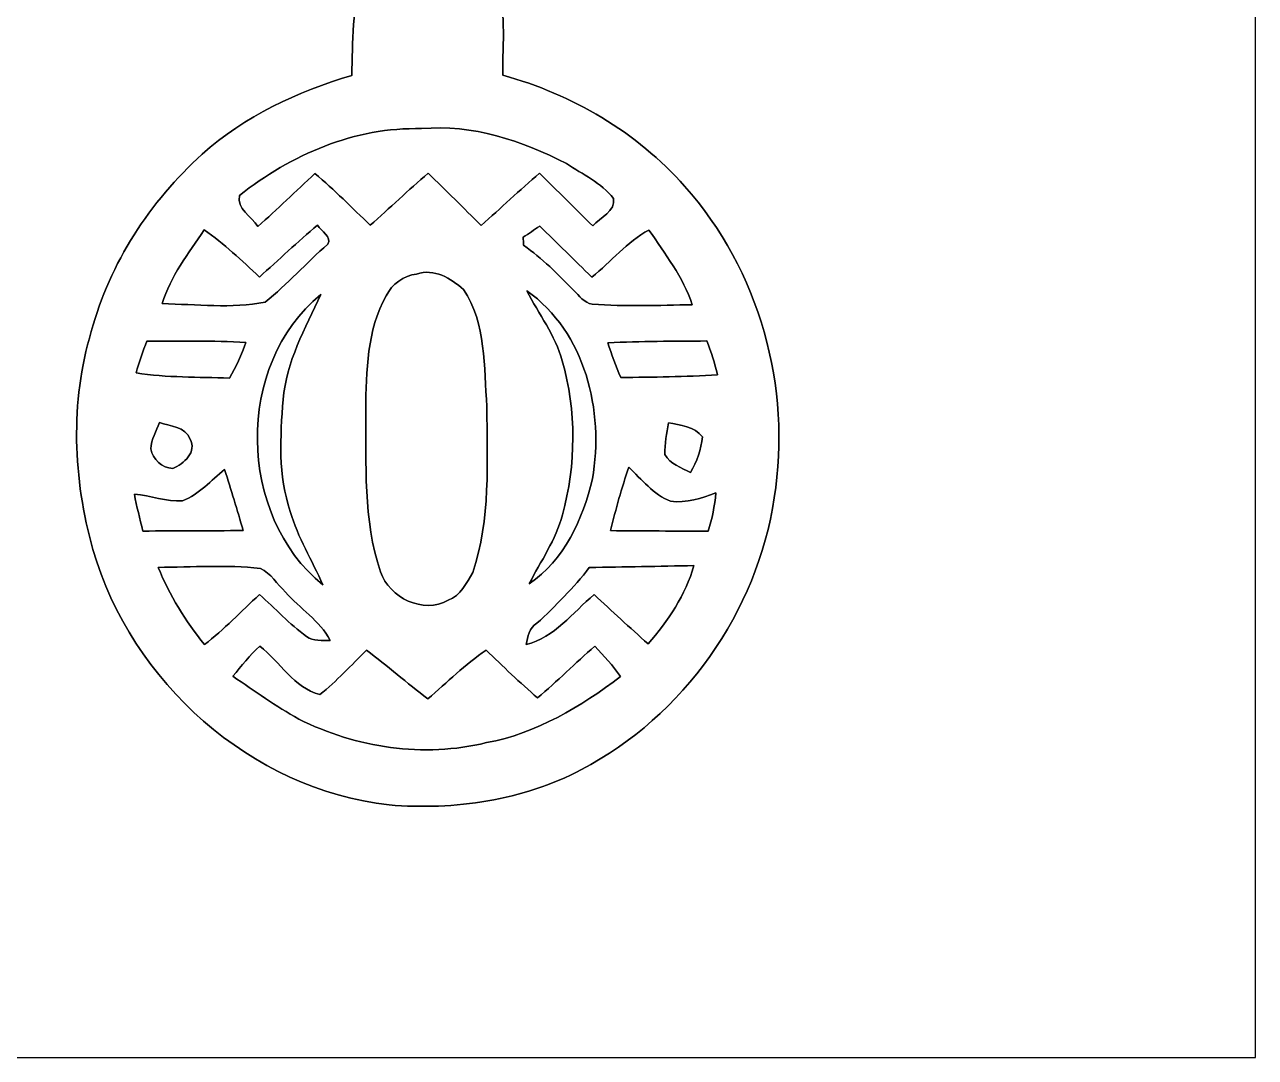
# Model space of a CAD drawing. Header units: centimetres. Extents: x -16.8 to 16.8, y -16.7 to 16.7.
# Drawn here: x 3.49 to 16.77, y -16.67 to -5.53 of the extents above; entities that cross this region are included whole.
import ezdxf

# ---------------------------------------------------------------- set-up
doc = ezdxf.new("R2010")
doc.units = ezdxf.units.CM
doc.header["$MEASUREMENT"] = 0
doc.layers.add('Layer 1', color=7, linetype='Continuous')

msp = doc.modelspace()

# ---------------------------------------------------------------- linework, layer by layer
at = {"layer": 'Layer 1', "color": 7}
for points, knots in [([(-16.77458, 16.66875), (-16.77458, 16.66875), (16.77458, 16.66875), (16.77458, 16.66875), (16.77458, 16.66875), (16.77458, 16.66875), (16.77458, -16.66875), (16.77458, -16.66875), (16.77458, -16.66875), (16.77458, -16.66875), (-16.77458, -16.66875), (-16.77458, -16.66875), (-16.77458, -16.66875), (-16.77458, -16.66875), (-16.77458, 16.66875), (-16.77458, 16.66875), (-16.77458, 16.66875), (-16.77458, 16.66875), (-16.77458, 16.66875), (-16.77458, 16.66875)], [0, 0, 0, 0, 0.16666667, 0.16666667, 0.16666667, 0.16666667, 0.33333333, 0.33333333, 0.33333333, 0.33333333, 0.5, 0.5, 0.5, 0.5, 0.66666667, 0.66666667, 0.66666667, 0.66666667, 1, 1, 1, 1]), ([(7.14375, -4.18006), (6.99241, -4.43054), (7.14304, -4.72264), (7.15116, -4.99039), (7.15116, -4.99039), (7.02733, -5.33894), (7.03404, -5.71253), (7.02557, -6.07801), (7.02557, -6.07801), (6.43643, -6.24664), (5.86952, -6.51581), (5.4102, -6.92679), (5.4102, -6.92679), (4.84646, -7.4362), (4.4136, -8.10048), (4.21464, -8.83673), (4.21464, -8.83673), (3.98321, -9.59979), (4.01849, -10.42741), (4.23086, -11.19046), (4.23086, -11.19046), (4.6482, -12.62168), (5.93337, -13.77491), (7.42703, -13.94531), (7.42703, -13.94531), (8.13682, -14.00422), (8.86848, -13.89592), (9.50348, -13.56395), (9.50348, -13.56395), (10.60556, -12.98893), (11.40037, -11.86215), (11.58311, -10.63202), (11.58311, -10.63202), (11.77537, -9.4421), (11.42083, -8.17139), (10.61614, -7.2704), (10.61614, -7.2704), (10.10038, -6.68726), (9.40435, -6.27944), (8.65576, -6.07377), (8.65576, -6.07377), (8.64164, -5.72629), (8.72243, -5.34494), (8.53052, -5.03449), (8.53052, -5.03449), (8.503, -4.82882), (8.62718, -4.62492), (8.6039, -4.41572), (8.6039, -4.41572), (8.57532, -4.14338), (8.38729, -3.8922), (8.13259, -3.7906), (8.13259, -3.7906), (7.77275, -3.60292), (7.30603, -3.82976), (7.14375, -4.18006)], [0, 0, 0, 0, 0.06666667, 0.06666667, 0.06666667, 0.06666667, 0.13333333, 0.13333333, 0.13333333, 0.13333333, 0.2, 0.2, 0.2, 0.2, 0.26666667, 0.26666667, 0.26666667, 0.26666667, 0.33333333, 0.33333333, 0.33333333, 0.33333333, 0.4, 0.4, 0.4, 0.4, 0.46666667, 0.46666667, 0.46666667, 0.46666667, 0.53333333, 0.53333333, 0.53333333, 0.53333333, 0.6, 0.6, 0.6, 0.6, 0.66666667, 0.66666667, 0.66666667, 0.66666667, 0.73333333, 0.73333333, 0.73333333, 0.73333333, 0.8, 0.8, 0.8, 0.8, 0.86666667, 0.86666667, 0.86666667, 0.86666667, 1, 1, 1, 1]), ([(5.81237, -7.37094), (6.36764, -6.93103), (7.05873, -6.63081), (7.77804, -6.65021), (7.77804, -6.65021), (8.3252, -6.60118), (8.86213, -6.77827), (9.34191, -7.02698), (9.34191, -7.02698), (9.51301, -7.1434), (9.71938, -7.23441), (9.84814, -7.40304), (9.84814, -7.40304), (9.87813, -7.53957), (9.70033, -7.60554), (9.62695, -7.70008), (9.62695, -7.70008), (9.43363, -7.51064), (9.24207, -7.32014), (9.0491, -7.13105), (9.0491, -7.13105), (8.83567, -7.31379), (8.63212, -7.50746), (8.42186, -7.69373), (8.42186, -7.69373), (8.23066, -7.50641), (8.04086, -7.31802), (7.84966, -7.13105), (7.84966, -7.13105), (7.63658, -7.31344), (7.43338, -7.50641), (7.22383, -7.69232), (7.22383, -7.69232), (7.02874, -7.50252), (6.83507, -7.31132), (6.62799, -7.13458), (6.62799, -7.13458), (6.4202, -7.32226), (6.22229, -7.52016), (6.01169, -7.70467), (6.01169, -7.70467), (5.94677, -7.59742), (5.77674, -7.51522), (5.81237, -7.37094)], [0, 0, 0, 0, 0.08333333, 0.08333333, 0.08333333, 0.08333333, 0.16666667, 0.16666667, 0.16666667, 0.16666667, 0.25, 0.25, 0.25, 0.25, 0.33333333, 0.33333333, 0.33333333, 0.33333333, 0.41666667, 0.41666667, 0.41666667, 0.41666667, 0.5, 0.5, 0.5, 0.5, 0.58333333, 0.58333333, 0.58333333, 0.58333333, 0.66666667, 0.66666667, 0.66666667, 0.66666667, 0.75, 0.75, 0.75, 0.75, 0.83333333, 0.83333333, 0.83333333, 0.83333333, 1, 1, 1, 1]), ([(6.02756, -8.25147), (6.23746, -8.06556), (6.43996, -7.87082), (6.65515, -7.69056), (6.65515, -7.69056), (6.68902, -7.75476), (6.81637, -7.81932), (6.76522, -7.89623), (6.76522, -7.89623), (6.53521, -8.09837), (6.32954, -8.33014), (6.09071, -8.52135), (6.09071, -8.52135), (5.72805, -8.5919), (5.34776, -8.54639), (4.97911, -8.53757), (4.97911, -8.53757), (5.06836, -8.24265), (5.26309, -7.99571), (5.43101, -7.74277), (5.43101, -7.74277), (5.64903, -7.88846), (5.83671, -8.07261), (6.02756, -8.25147)], [0, 0, 0, 0, 0.14285714, 0.14285714, 0.14285714, 0.14285714, 0.28571429, 0.28571429, 0.28571429, 0.28571429, 0.42857143, 0.42857143, 0.42857143, 0.42857143, 0.57142857, 0.57142857, 0.57142857, 0.57142857, 0.71428571, 0.71428571, 0.71428571, 0.71428571, 1, 1, 1, 1]), ([(8.87483, -7.82108), (8.93445, -7.78157), (8.99336, -7.74206), (9.05263, -7.70184), (9.05263, -7.70184), (9.24101, -7.88388), (9.42693, -8.06873), (9.61496, -8.25218), (9.61496, -8.25218), (9.82345, -8.08673), (9.99314, -7.86941), (10.23161, -7.74382), (10.23161, -7.74382), (10.40553, -7.99959), (10.59886, -8.25182), (10.69799, -8.54922), (10.69799, -8.54922), (10.3378, -8.55521), (9.97726, -8.57074), (9.61813, -8.54393), (9.61813, -8.54393), (9.53276, -8.52981), (9.47773, -8.45114), (9.41917, -8.39646), (9.41917, -8.39646), (9.25371, -8.21796), (9.07627, -8.05074), (8.87871, -7.90822), (8.87871, -7.90822), (8.87765, -7.88635), (8.87589, -7.84296), (8.87483, -7.82108)], [0, 0, 0, 0, 0.11111111, 0.11111111, 0.11111111, 0.11111111, 0.22222222, 0.22222222, 0.22222222, 0.22222222, 0.33333333, 0.33333333, 0.33333333, 0.33333333, 0.44444444, 0.44444444, 0.44444444, 0.44444444, 0.55555556, 0.55555556, 0.55555556, 0.55555556, 0.66666667, 0.66666667, 0.66666667, 0.66666667, 0.77777778, 0.77777778, 0.77777778, 0.77777778, 1, 1, 1, 1]), ([(7.72336, -8.21831), (7.91457, -8.15375), (8.09237, -8.26488), (8.23031, -8.38412), (8.23031, -8.38412), (8.47513, -8.75383), (8.45291, -9.22302), (8.48219, -9.64777), (8.48219, -9.64777), (8.48325, -10.24396), (8.52558, -10.86309), (8.32979, -11.4367), (8.32979, -11.4367), (8.26452, -11.55065), (8.1975, -11.68859), (8.06521, -11.73621), (8.06521, -11.73621), (7.79251, -11.89002), (7.43267, -11.71257), (7.33425, -11.42929), (7.33425, -11.42929), (7.14551, -10.86873), (7.1822, -10.26583), (7.17515, -9.6834), (7.17515, -9.6834), (7.18256, -9.26924), (7.18573, -8.82262), (7.3974, -8.45256), (7.3974, -8.45256), (7.45843, -8.32591), (7.58402, -8.23524), (7.72336, -8.21831)], [0, 0, 0, 0, 0.11111111, 0.11111111, 0.11111111, 0.11111111, 0.22222222, 0.22222222, 0.22222222, 0.22222222, 0.33333333, 0.33333333, 0.33333333, 0.33333333, 0.44444444, 0.44444444, 0.44444444, 0.44444444, 0.55555556, 0.55555556, 0.55555556, 0.55555556, 0.66666667, 0.66666667, 0.66666667, 0.66666667, 0.77777778, 0.77777778, 0.77777778, 0.77777778, 1, 1, 1, 1]), ([(6.71301, -11.57217), (5.78732, -10.82111), (5.76157, -9.19868), (6.68937, -8.44056), (6.68937, -8.44056), (6.52286, -8.80428), (6.31649, -9.16552), (6.28509, -9.57227), (6.28509, -9.57227), (6.25157, -9.97373), (6.22864, -10.39319), (6.36164, -10.78054), (6.36164, -10.78054), (6.44243, -11.05994), (6.59589, -11.30829), (6.71301, -11.57217)], [0, 0, 0, 0, 0.2, 0.2, 0.2, 0.2, 0.4, 0.4, 0.4, 0.4, 0.6, 0.6, 0.6, 0.6, 1, 1, 1, 1]), ([(8.91434, -8.39858), (9.54476, -8.84731), (9.74972, -9.6961), (9.62166, -10.42776), (9.62166, -10.42776), (9.51936, -10.86026), (9.31721, -11.30476), (8.93833, -11.56194), (8.93833, -11.56194), (9.06427, -11.31641), (9.22479, -11.08534), (9.29852, -10.81617), (9.29852, -10.81617), (9.44492, -10.27677), (9.44986, -9.69257), (9.29605, -9.15423), (9.29605, -9.15423), (9.21844, -8.87942), (9.0424, -8.65011), (8.91434, -8.39858)], [0, 0, 0, 0, 0.16666667, 0.16666667, 0.16666667, 0.16666667, 0.33333333, 0.33333333, 0.33333333, 0.33333333, 0.5, 0.5, 0.5, 0.5, 0.66666667, 0.66666667, 0.66666667, 0.66666667, 1, 1, 1, 1]), ([(4.81259, -8.9408), (5.16855, -8.94362), (5.52591, -8.93586), (5.88222, -8.95632), (5.88222, -8.95632), (5.83565, -9.09002), (5.77674, -9.21879), (5.70512, -9.3412), (5.70512, -9.3412), (5.36893, -9.32956), (5.02991, -9.33697), (4.69724, -9.28405), (4.69724, -9.28405), (4.73357, -9.16905), (4.77238, -9.05475), (4.81259, -8.9408)], [0, 0, 0, 0, 0.2, 0.2, 0.2, 0.2, 0.4, 0.4, 0.4, 0.4, 0.6, 0.6, 0.6, 0.6, 1, 1, 1, 1]), ([(9.78782, -8.95985), (10.14307, -8.94397), (10.49937, -8.94256), (10.85568, -8.94045), (10.85568, -8.94045), (10.90189, -9.05969), (10.9407, -9.18139), (10.97104, -9.30557), (10.97104, -9.30557), (10.62284, -9.32744), (10.27465, -9.33132), (9.92646, -9.33379), (9.92646, -9.33379), (9.8746, -9.21103), (9.82662, -9.08685), (9.78782, -8.95985)], [0, 0, 0, 0, 0.2, 0.2, 0.2, 0.2, 0.4, 0.4, 0.4, 0.4, 0.6, 0.6, 0.6, 0.6, 1, 1, 1, 1]), ([(4.95159, -9.82098), (5.05848, -9.85943), (5.23381, -9.86437), (5.27967, -9.99843), (5.27967, -9.99843), (5.3594, -10.13389), (5.21088, -10.26936), (5.09376, -10.31628), (5.09376, -10.31628), (4.97981, -10.31134), (4.87257, -10.2175), (4.85775, -10.10391), (4.85775, -10.10391), (4.86092, -10.00266), (4.9149, -9.9127), (4.95159, -9.82098)], [0, 0, 0, 0, 0.2, 0.2, 0.2, 0.2, 0.4, 0.4, 0.4, 0.4, 0.6, 0.6, 0.6, 0.6, 1, 1, 1, 1]), ([(10.44222, -9.8238), (10.56675, -9.84744), (10.72656, -9.86084), (10.80841, -9.97585), (10.80841, -9.97585), (10.79218, -10.11167), (10.74949, -10.23937), (10.68035, -10.35932), (10.68035, -10.35932), (10.58086, -10.30781), (10.46198, -10.26901), (10.40377, -10.166), (10.40377, -10.166), (10.40059, -10.04958), (10.41964, -9.93704), (10.44222, -9.8238)], [0, 0, 0, 0, 0.2, 0.2, 0.2, 0.2, 0.4, 0.4, 0.4, 0.4, 0.6, 0.6, 0.6, 0.6, 1, 1, 1, 1]), ([(5.19783, -10.66341), (5.38021, -10.5978), (5.50439, -10.44328), (5.65326, -10.32757), (5.65326, -10.32757), (5.7217, -10.54559), (5.78979, -10.76501), (5.85223, -10.9855), (5.85223, -10.9855), (5.49134, -10.98867), (5.1308, -10.98938), (4.77026, -10.99079), (4.77026, -10.99079), (4.73957, -10.85744), (4.70182, -10.72797), (4.67995, -10.59392), (4.67995, -10.59392), (4.85352, -10.60697), (5.02214, -10.67858), (5.19783, -10.66341)], [0, 0, 0, 0, 0.16666667, 0.16666667, 0.16666667, 0.16666667, 0.33333333, 0.33333333, 0.33333333, 0.33333333, 0.5, 0.5, 0.5, 0.5, 0.66666667, 0.66666667, 0.66666667, 0.66666667, 1, 1, 1, 1]), ([(9.81604, -10.98656), (9.8739, -10.75584), (9.9374, -10.52583), (10.01324, -10.30076), (10.01324, -10.30076), (10.1533, -10.43481), (10.27783, -10.5978), (10.4648, -10.66976), (10.4648, -10.66976), (10.63554, -10.6934), (10.79782, -10.63696), (10.95446, -10.57945), (10.95446, -10.57945), (10.93999, -10.71951), (10.91353, -10.85956), (10.87085, -10.99397), (10.87085, -10.99397), (10.51877, -10.99079), (10.16741, -10.99009), (9.81604, -10.98656)], [0, 0, 0, 0, 0.16666667, 0.16666667, 0.16666667, 0.16666667, 0.33333333, 0.33333333, 0.33333333, 0.33333333, 0.5, 0.5, 0.5, 0.5, 0.66666667, 0.66666667, 0.66666667, 0.66666667, 1, 1, 1, 1]), ([(4.93536, -11.38308), (5.3026, -11.37885), (5.67231, -11.35451), (6.0385, -11.39331), (6.0385, -11.39331), (6.15244, -11.44834), (6.21912, -11.563), (6.30837, -11.64908), (6.30837, -11.64908), (6.46395, -11.82793), (6.6802, -11.95529), (6.79274, -12.17083), (6.79274, -12.17083), (6.70666, -12.16801), (6.60929, -12.18494), (6.53662, -12.12779), (6.53662, -12.12779), (6.35212, -11.9948), (6.19901, -11.82405), (6.02791, -11.67624), (6.02791, -11.67624), (5.83353, -11.85968), (5.64621, -12.05195), (5.43419, -12.21528), (5.43419, -12.21528), (5.22958, -11.96269), (5.05954, -11.68329), (4.93536, -11.38308)], [0, 0, 0, 0, 0.125, 0.125, 0.125, 0.125, 0.25, 0.25, 0.25, 0.25, 0.375, 0.375, 0.375, 0.375, 0.5, 0.5, 0.5, 0.5, 0.625, 0.625, 0.625, 0.625, 0.75, 0.75, 0.75, 0.75, 1, 1, 1, 1]), ([(9.58744, -11.38414), (9.96386, -11.37814), (10.34027, -11.37144), (10.71704, -11.36332), (10.71704, -11.36332), (10.62531, -11.68047), (10.43869, -11.96093), (10.22138, -12.20646), (10.22138, -12.20646), (10.02453, -12.0329), (9.83192, -11.85439), (9.6393, -11.67624), (9.6393, -11.67624), (9.40752, -11.87203), (9.21385, -12.13732), (8.90517, -12.21599), (8.90517, -12.21599), (8.92845, -12.13273), (8.93304, -12.0329), (9.023, -11.98633), (9.023, -11.98633), (9.22267, -11.79654), (9.42022, -11.60392), (9.58744, -11.38414)], [0, 0, 0, 0, 0.14285714, 0.14285714, 0.14285714, 0.14285714, 0.28571429, 0.28571429, 0.28571429, 0.28571429, 0.42857143, 0.42857143, 0.42857143, 0.42857143, 0.57142857, 0.57142857, 0.57142857, 0.57142857, 0.71428571, 0.71428571, 0.71428571, 0.71428571, 1, 1, 1, 1]), ([(5.74252, -12.55783), (5.83353, -12.44424), (5.92631, -12.33205), (6.03215, -12.23222), (6.03215, -12.23222), (6.24734, -12.39943), (6.40256, -12.68307), (6.67914, -12.75503), (6.67914, -12.75503), (6.86259, -12.61145), (7.01887, -12.43718), (7.18502, -12.27455), (7.18502, -12.27455), (7.40798, -12.446), (7.62, -12.63121), (7.84542, -12.80019), (7.84542, -12.80019), (8.05356, -12.62309), (8.24971, -12.43048), (8.47443, -12.2742), (8.47443, -12.2742), (8.6554, -12.45059), (8.83849, -12.62592), (9.03041, -12.79102), (9.03041, -12.79102), (9.24137, -12.6111), (9.43786, -12.41531), (9.646, -12.23257), (9.646, -12.23257), (9.74266, -12.33734), (9.8425, -12.44177), (9.9254, -12.55889), (9.9254, -12.55889), (9.49537, -12.88732), (9.01876, -13.17272), (8.47937, -13.27362), (8.47937, -13.27362), (7.79956, -13.43942), (7.07355, -13.33112), (6.45231, -13.01891), (6.45231, -13.01891), (6.20571, -12.88062), (5.9757, -12.71588), (5.74252, -12.55783)], [0, 0, 0, 0, 0.08333333, 0.08333333, 0.08333333, 0.08333333, 0.16666667, 0.16666667, 0.16666667, 0.16666667, 0.25, 0.25, 0.25, 0.25, 0.33333333, 0.33333333, 0.33333333, 0.33333333, 0.41666667, 0.41666667, 0.41666667, 0.41666667, 0.5, 0.5, 0.5, 0.5, 0.58333333, 0.58333333, 0.58333333, 0.58333333, 0.66666667, 0.66666667, 0.66666667, 0.66666667, 0.75, 0.75, 0.75, 0.75, 0.83333333, 0.83333333, 0.83333333, 0.83333333, 1, 1, 1, 1])]:
    msp.add_open_spline(points, degree=3, knots=knots, dxfattribs=at)
at = {"layer": 'Layer 1', "color": 250}
for points, knots in [([(7.14375, -4.18006), (7.30603, -3.82976), (7.77275, -3.60292), (8.13259, -3.7906), (8.13259, -3.7906), (8.38729, -3.8922), (8.57532, -4.14338), (8.6039, -4.41572), (8.6039, -4.41572), (8.62718, -4.62492), (8.503, -4.82882), (8.53052, -5.03449), (8.53052, -5.03449), (8.72243, -5.34494), (8.64164, -5.72629), (8.65576, -6.07377), (8.65576, -6.07377), (9.40435, -6.27944), (10.10038, -6.68726), (10.61614, -7.2704), (10.61614, -7.2704), (11.42083, -8.17139), (11.77537, -9.4421), (11.58311, -10.63202), (11.58311, -10.63202), (11.40037, -11.86215), (10.60556, -12.98893), (9.50348, -13.56395), (9.50348, -13.56395), (8.86848, -13.89592), (8.13682, -14.00422), (7.42703, -13.94531), (7.42703, -13.94531), (5.93337, -13.77491), (4.6482, -12.62168), (4.23086, -11.19046), (4.23086, -11.19046), (4.01849, -10.42741), (3.98321, -9.59979), (4.21464, -8.83673), (4.21464, -8.83673), (4.4136, -8.10048), (4.84646, -7.4362), (5.4102, -6.92679), (5.4102, -6.92679), (5.86952, -6.51581), (6.43643, -6.24664), (7.02557, -6.07801), (7.02557, -6.07801), (7.03404, -5.71253), (7.02733, -5.33894), (7.15116, -4.99039), (7.15116, -4.99039), (7.14304, -4.72264), (6.99241, -4.43054), (7.14375, -4.18006), (7.14375, -4.18006), (7.14375, -4.18006), (7.14375, -4.18006), (7.14375, -4.18006)], [0, 0, 0, 0, 0.0625, 0.0625, 0.0625, 0.0625, 0.125, 0.125, 0.125, 0.125, 0.1875, 0.1875, 0.1875, 0.1875, 0.25, 0.25, 0.25, 0.25, 0.3125, 0.3125, 0.3125, 0.3125, 0.375, 0.375, 0.375, 0.375, 0.4375, 0.4375, 0.4375, 0.4375, 0.5, 0.5, 0.5, 0.5, 0.5625, 0.5625, 0.5625, 0.5625, 0.625, 0.625, 0.625, 0.625, 0.6875, 0.6875, 0.6875, 0.6875, 0.75, 0.75, 0.75, 0.75, 0.8125, 0.8125, 0.8125, 0.8125, 0.875, 0.875, 0.875, 0.875, 1, 1, 1, 1]), ([(5.81237, -7.37094), (5.77674, -7.51522), (5.94677, -7.59742), (6.01169, -7.70467), (6.01169, -7.70467), (6.22229, -7.52016), (6.4202, -7.32226), (6.62799, -7.13458), (6.62799, -7.13458), (6.83507, -7.31132), (7.02874, -7.50252), (7.22383, -7.69232), (7.22383, -7.69232), (7.43338, -7.50641), (7.63658, -7.31344), (7.84966, -7.13105), (7.84966, -7.13105), (8.04086, -7.31802), (8.23066, -7.50641), (8.42186, -7.69373), (8.42186, -7.69373), (8.63212, -7.50746), (8.83567, -7.31379), (9.0491, -7.13105), (9.0491, -7.13105), (9.24207, -7.32014), (9.43363, -7.51064), (9.62695, -7.70008), (9.62695, -7.70008), (9.70033, -7.60554), (9.87813, -7.53957), (9.84814, -7.40304), (9.84814, -7.40304), (9.71938, -7.23441), (9.51301, -7.1434), (9.34191, -7.02698), (9.34191, -7.02698), (8.86213, -6.77827), (8.3252, -6.60118), (7.77804, -6.65021), (7.77804, -6.65021), (7.05873, -6.63081), (6.36764, -6.93103), (5.81237, -7.37094), (5.81237, -7.37094), (5.81237, -7.37094), (5.81237, -7.37094), (5.81237, -7.37094)], [0, 0, 0, 0, 0.07692308, 0.07692308, 0.07692308, 0.07692308, 0.15384615, 0.15384615, 0.15384615, 0.15384615, 0.23076923, 0.23076923, 0.23076923, 0.23076923, 0.30769231, 0.30769231, 0.30769231, 0.30769231, 0.38461538, 0.38461538, 0.38461538, 0.38461538, 0.46153846, 0.46153846, 0.46153846, 0.46153846, 0.53846154, 0.53846154, 0.53846154, 0.53846154, 0.61538462, 0.61538462, 0.61538462, 0.61538462, 0.69230769, 0.69230769, 0.69230769, 0.69230769, 0.76923077, 0.76923077, 0.76923077, 0.76923077, 0.84615385, 0.84615385, 0.84615385, 0.84615385, 1, 1, 1, 1]), ([(6.02756, -8.25147), (5.83671, -8.07261), (5.64903, -7.88846), (5.43101, -7.74277), (5.43101, -7.74277), (5.26309, -7.99571), (5.06836, -8.24265), (4.97911, -8.53757), (4.97911, -8.53757), (5.34776, -8.54639), (5.72805, -8.5919), (6.09071, -8.52135), (6.09071, -8.52135), (6.32954, -8.33014), (6.53521, -8.09837), (6.76522, -7.89623), (6.76522, -7.89623), (6.81637, -7.81932), (6.68902, -7.75476), (6.65515, -7.69056), (6.65515, -7.69056), (6.43996, -7.87082), (6.23746, -8.06556), (6.02756, -8.25147), (6.02756, -8.25147), (6.02756, -8.25147), (6.02756, -8.25147), (6.02756, -8.25147)], [0, 0, 0, 0, 0.125, 0.125, 0.125, 0.125, 0.25, 0.25, 0.25, 0.25, 0.375, 0.375, 0.375, 0.375, 0.5, 0.5, 0.5, 0.5, 0.625, 0.625, 0.625, 0.625, 0.75, 0.75, 0.75, 0.75, 1, 1, 1, 1]), ([(8.87483, -7.82108), (8.87589, -7.84296), (8.87765, -7.88635), (8.87871, -7.90822), (8.87871, -7.90822), (9.07627, -8.05074), (9.25371, -8.21796), (9.41917, -8.39646), (9.41917, -8.39646), (9.47773, -8.45114), (9.53276, -8.52981), (9.61813, -8.54393), (9.61813, -8.54393), (9.97726, -8.57074), (10.3378, -8.55521), (10.69799, -8.54922), (10.69799, -8.54922), (10.59886, -8.25182), (10.40553, -7.99959), (10.23161, -7.74382), (10.23161, -7.74382), (9.99314, -7.86941), (9.82345, -8.08673), (9.61496, -8.25218), (9.61496, -8.25218), (9.42693, -8.06873), (9.24101, -7.88388), (9.05263, -7.70184), (9.05263, -7.70184), (8.99336, -7.74206), (8.93445, -7.78157), (8.87483, -7.82108), (8.87483, -7.82108), (8.87483, -7.82108), (8.87483, -7.82108), (8.87483, -7.82108)], [0, 0, 0, 0, 0.1, 0.1, 0.1, 0.1, 0.2, 0.2, 0.2, 0.2, 0.3, 0.3, 0.3, 0.3, 0.4, 0.4, 0.4, 0.4, 0.5, 0.5, 0.5, 0.5, 0.6, 0.6, 0.6, 0.6, 0.7, 0.7, 0.7, 0.7, 0.8, 0.8, 0.8, 0.8, 1, 1, 1, 1]), ([(7.72336, -8.21831), (7.58402, -8.23524), (7.45843, -8.32591), (7.3974, -8.45256), (7.3974, -8.45256), (7.18573, -8.82262), (7.18256, -9.26924), (7.17515, -9.6834), (7.17515, -9.6834), (7.1822, -10.26583), (7.14551, -10.86873), (7.33425, -11.42929), (7.33425, -11.42929), (7.43267, -11.71257), (7.79251, -11.89002), (8.06521, -11.73621), (8.06521, -11.73621), (8.1975, -11.68859), (8.26452, -11.55065), (8.32979, -11.4367), (8.32979, -11.4367), (8.52558, -10.86309), (8.48325, -10.24396), (8.48219, -9.64777), (8.48219, -9.64777), (8.45291, -9.22302), (8.47513, -8.75383), (8.23031, -8.38412), (8.23031, -8.38412), (8.09237, -8.26488), (7.91457, -8.15375), (7.72336, -8.21831), (7.72336, -8.21831), (7.72336, -8.21831), (7.72336, -8.21831), (7.72336, -8.21831)], [0, 0, 0, 0, 0.1, 0.1, 0.1, 0.1, 0.2, 0.2, 0.2, 0.2, 0.3, 0.3, 0.3, 0.3, 0.4, 0.4, 0.4, 0.4, 0.5, 0.5, 0.5, 0.5, 0.6, 0.6, 0.6, 0.6, 0.7, 0.7, 0.7, 0.7, 0.8, 0.8, 0.8, 0.8, 1, 1, 1, 1]), ([(6.71301, -11.57217), (6.59589, -11.30829), (6.44243, -11.05994), (6.36164, -10.78054), (6.36164, -10.78054), (6.22864, -10.39319), (6.25157, -9.97373), (6.28509, -9.57227), (6.28509, -9.57227), (6.31649, -9.16552), (6.52286, -8.80428), (6.68937, -8.44056), (6.68937, -8.44056), (5.76157, -9.19868), (5.78732, -10.82111), (6.71301, -11.57217), (6.71301, -11.57217), (6.71301, -11.57217), (6.71301, -11.57217), (6.71301, -11.57217)], [0, 0, 0, 0, 0.16666667, 0.16666667, 0.16666667, 0.16666667, 0.33333333, 0.33333333, 0.33333333, 0.33333333, 0.5, 0.5, 0.5, 0.5, 0.66666667, 0.66666667, 0.66666667, 0.66666667, 1, 1, 1, 1]), ([(8.91434, -8.39858), (9.0424, -8.65011), (9.21844, -8.87942), (9.29605, -9.15423), (9.29605, -9.15423), (9.44986, -9.69257), (9.44492, -10.27677), (9.29852, -10.81617), (9.29852, -10.81617), (9.22479, -11.08534), (9.06427, -11.31641), (8.93833, -11.56194), (8.93833, -11.56194), (9.31721, -11.30476), (9.51936, -10.86026), (9.62166, -10.42776), (9.62166, -10.42776), (9.74972, -9.6961), (9.54476, -8.84731), (8.91434, -8.39858), (8.91434, -8.39858), (8.91434, -8.39858), (8.91434, -8.39858), (8.91434, -8.39858)], [0, 0, 0, 0, 0.14285714, 0.14285714, 0.14285714, 0.14285714, 0.28571429, 0.28571429, 0.28571429, 0.28571429, 0.42857143, 0.42857143, 0.42857143, 0.42857143, 0.57142857, 0.57142857, 0.57142857, 0.57142857, 0.71428571, 0.71428571, 0.71428571, 0.71428571, 1, 1, 1, 1]), ([(4.81259, -8.9408), (4.77238, -9.05475), (4.73357, -9.16905), (4.69724, -9.28405), (4.69724, -9.28405), (5.02991, -9.33697), (5.36893, -9.32956), (5.70512, -9.3412), (5.70512, -9.3412), (5.77674, -9.21879), (5.83565, -9.09002), (5.88222, -8.95632), (5.88222, -8.95632), (5.52591, -8.93586), (5.16855, -8.94362), (4.81259, -8.9408), (4.81259, -8.9408), (4.81259, -8.9408), (4.81259, -8.9408), (4.81259, -8.9408)], [0, 0, 0, 0, 0.16666667, 0.16666667, 0.16666667, 0.16666667, 0.33333333, 0.33333333, 0.33333333, 0.33333333, 0.5, 0.5, 0.5, 0.5, 0.66666667, 0.66666667, 0.66666667, 0.66666667, 1, 1, 1, 1]), ([(9.78782, -8.95985), (9.82662, -9.08685), (9.8746, -9.21103), (9.92646, -9.33379), (9.92646, -9.33379), (10.27465, -9.33132), (10.62284, -9.32744), (10.97104, -9.30557), (10.97104, -9.30557), (10.9407, -9.18139), (10.90189, -9.05969), (10.85568, -8.94045), (10.85568, -8.94045), (10.49937, -8.94256), (10.14307, -8.94397), (9.78782, -8.95985), (9.78782, -8.95985), (9.78782, -8.95985), (9.78782, -8.95985), (9.78782, -8.95985)], [0, 0, 0, 0, 0.16666667, 0.16666667, 0.16666667, 0.16666667, 0.33333333, 0.33333333, 0.33333333, 0.33333333, 0.5, 0.5, 0.5, 0.5, 0.66666667, 0.66666667, 0.66666667, 0.66666667, 1, 1, 1, 1]), ([(4.95159, -9.82098), (4.9149, -9.9127), (4.86092, -10.00266), (4.85775, -10.10391), (4.85775, -10.10391), (4.87257, -10.2175), (4.97981, -10.31134), (5.09376, -10.31628), (5.09376, -10.31628), (5.21088, -10.26936), (5.3594, -10.13389), (5.27967, -9.99843), (5.27967, -9.99843), (5.23381, -9.86437), (5.05848, -9.85943), (4.95159, -9.82098), (4.95159, -9.82098), (4.95159, -9.82098), (4.95159, -9.82098), (4.95159, -9.82098)], [0, 0, 0, 0, 0.16666667, 0.16666667, 0.16666667, 0.16666667, 0.33333333, 0.33333333, 0.33333333, 0.33333333, 0.5, 0.5, 0.5, 0.5, 0.66666667, 0.66666667, 0.66666667, 0.66666667, 1, 1, 1, 1]), ([(10.44222, -9.8238), (10.41964, -9.93704), (10.40059, -10.04958), (10.40377, -10.166), (10.40377, -10.166), (10.46198, -10.26901), (10.58086, -10.30781), (10.68035, -10.35932), (10.68035, -10.35932), (10.74949, -10.23937), (10.79218, -10.11167), (10.80841, -9.97585), (10.80841, -9.97585), (10.72656, -9.86084), (10.56675, -9.84744), (10.44222, -9.8238), (10.44222, -9.8238), (10.44222, -9.8238), (10.44222, -9.8238), (10.44222, -9.8238)], [0, 0, 0, 0, 0.16666667, 0.16666667, 0.16666667, 0.16666667, 0.33333333, 0.33333333, 0.33333333, 0.33333333, 0.5, 0.5, 0.5, 0.5, 0.66666667, 0.66666667, 0.66666667, 0.66666667, 1, 1, 1, 1]), ([(5.19783, -10.66341), (5.02214, -10.67858), (4.85352, -10.60697), (4.67995, -10.59392), (4.67995, -10.59392), (4.70182, -10.72797), (4.73957, -10.85744), (4.77026, -10.99079), (4.77026, -10.99079), (5.1308, -10.98938), (5.49134, -10.98867), (5.85223, -10.9855), (5.85223, -10.9855), (5.78979, -10.76501), (5.7217, -10.54559), (5.65326, -10.32757), (5.65326, -10.32757), (5.50439, -10.44328), (5.38021, -10.5978), (5.19783, -10.66341), (5.19783, -10.66341), (5.19783, -10.66341), (5.19783, -10.66341), (5.19783, -10.66341)], [0, 0, 0, 0, 0.14285714, 0.14285714, 0.14285714, 0.14285714, 0.28571429, 0.28571429, 0.28571429, 0.28571429, 0.42857143, 0.42857143, 0.42857143, 0.42857143, 0.57142857, 0.57142857, 0.57142857, 0.57142857, 0.71428571, 0.71428571, 0.71428571, 0.71428571, 1, 1, 1, 1]), ([(9.81604, -10.98656), (10.16741, -10.99009), (10.51877, -10.99079), (10.87085, -10.99397), (10.87085, -10.99397), (10.91353, -10.85956), (10.93999, -10.71951), (10.95446, -10.57945), (10.95446, -10.57945), (10.79782, -10.63696), (10.63554, -10.6934), (10.4648, -10.66976), (10.4648, -10.66976), (10.27783, -10.5978), (10.1533, -10.43481), (10.01324, -10.30076), (10.01324, -10.30076), (9.9374, -10.52583), (9.8739, -10.75584), (9.81604, -10.98656), (9.81604, -10.98656), (9.81604, -10.98656), (9.81604, -10.98656), (9.81604, -10.98656)], [0, 0, 0, 0, 0.14285714, 0.14285714, 0.14285714, 0.14285714, 0.28571429, 0.28571429, 0.28571429, 0.28571429, 0.42857143, 0.42857143, 0.42857143, 0.42857143, 0.57142857, 0.57142857, 0.57142857, 0.57142857, 0.71428571, 0.71428571, 0.71428571, 0.71428571, 1, 1, 1, 1]), ([(4.93536, -11.38308), (5.05954, -11.68329), (5.22958, -11.96269), (5.43419, -12.21528), (5.43419, -12.21528), (5.64621, -12.05195), (5.83353, -11.85968), (6.02791, -11.67624), (6.02791, -11.67624), (6.19901, -11.82405), (6.35212, -11.9948), (6.53662, -12.12779), (6.53662, -12.12779), (6.60929, -12.18494), (6.70666, -12.16801), (6.79274, -12.17083), (6.79274, -12.17083), (6.6802, -11.95529), (6.46395, -11.82793), (6.30837, -11.64908), (6.30837, -11.64908), (6.21912, -11.563), (6.15244, -11.44834), (6.0385, -11.39331), (6.0385, -11.39331), (5.67231, -11.35451), (5.3026, -11.37885), (4.93536, -11.38308), (4.93536, -11.38308), (4.93536, -11.38308), (4.93536, -11.38308), (4.93536, -11.38308)], [0, 0, 0, 0, 0.11111111, 0.11111111, 0.11111111, 0.11111111, 0.22222222, 0.22222222, 0.22222222, 0.22222222, 0.33333333, 0.33333333, 0.33333333, 0.33333333, 0.44444444, 0.44444444, 0.44444444, 0.44444444, 0.55555556, 0.55555556, 0.55555556, 0.55555556, 0.66666667, 0.66666667, 0.66666667, 0.66666667, 0.77777778, 0.77777778, 0.77777778, 0.77777778, 1, 1, 1, 1]), ([(9.58744, -11.38414), (9.42022, -11.60392), (9.22267, -11.79654), (9.023, -11.98633), (9.023, -11.98633), (8.93304, -12.0329), (8.92845, -12.13273), (8.90517, -12.21599), (8.90517, -12.21599), (9.21385, -12.13732), (9.40752, -11.87203), (9.6393, -11.67624), (9.6393, -11.67624), (9.83192, -11.85439), (10.02453, -12.0329), (10.22138, -12.20646), (10.22138, -12.20646), (10.43869, -11.96093), (10.62531, -11.68047), (10.71704, -11.36332), (10.71704, -11.36332), (10.34027, -11.37144), (9.96386, -11.37814), (9.58744, -11.38414), (9.58744, -11.38414), (9.58744, -11.38414), (9.58744, -11.38414), (9.58744, -11.38414)], [0, 0, 0, 0, 0.125, 0.125, 0.125, 0.125, 0.25, 0.25, 0.25, 0.25, 0.375, 0.375, 0.375, 0.375, 0.5, 0.5, 0.5, 0.5, 0.625, 0.625, 0.625, 0.625, 0.75, 0.75, 0.75, 0.75, 1, 1, 1, 1]), ([(5.74252, -12.55783), (5.9757, -12.71588), (6.20571, -12.88062), (6.45231, -13.01891), (6.45231, -13.01891), (7.07355, -13.33112), (7.79956, -13.43942), (8.47937, -13.27362), (8.47937, -13.27362), (9.01876, -13.17272), (9.49537, -12.88732), (9.9254, -12.55889), (9.9254, -12.55889), (9.8425, -12.44177), (9.74266, -12.33734), (9.646, -12.23257), (9.646, -12.23257), (9.43786, -12.41531), (9.24137, -12.6111), (9.03041, -12.79102), (9.03041, -12.79102), (8.83849, -12.62592), (8.6554, -12.45059), (8.47443, -12.2742), (8.47443, -12.2742), (8.24971, -12.43048), (8.05356, -12.62309), (7.84542, -12.80019), (7.84542, -12.80019), (7.62, -12.63121), (7.40798, -12.446), (7.18502, -12.27455), (7.18502, -12.27455), (7.01887, -12.43718), (6.86259, -12.61145), (6.67914, -12.75503), (6.67914, -12.75503), (6.40256, -12.68307), (6.24734, -12.39943), (6.03215, -12.23222), (6.03215, -12.23222), (5.92631, -12.33205), (5.83353, -12.44424), (5.74252, -12.55783)], [0, 0, 0, 0, 0.08333333, 0.08333333, 0.08333333, 0.08333333, 0.16666667, 0.16666667, 0.16666667, 0.16666667, 0.25, 0.25, 0.25, 0.25, 0.33333333, 0.33333333, 0.33333333, 0.33333333, 0.41666667, 0.41666667, 0.41666667, 0.41666667, 0.5, 0.5, 0.5, 0.5, 0.58333333, 0.58333333, 0.58333333, 0.58333333, 0.66666667, 0.66666667, 0.66666667, 0.66666667, 0.75, 0.75, 0.75, 0.75, 0.83333333, 0.83333333, 0.83333333, 0.83333333, 1, 1, 1, 1])]:
    msp.add_open_spline(points, degree=3, knots=knots, dxfattribs=at)

doc.saveas('drawing.dxf')
